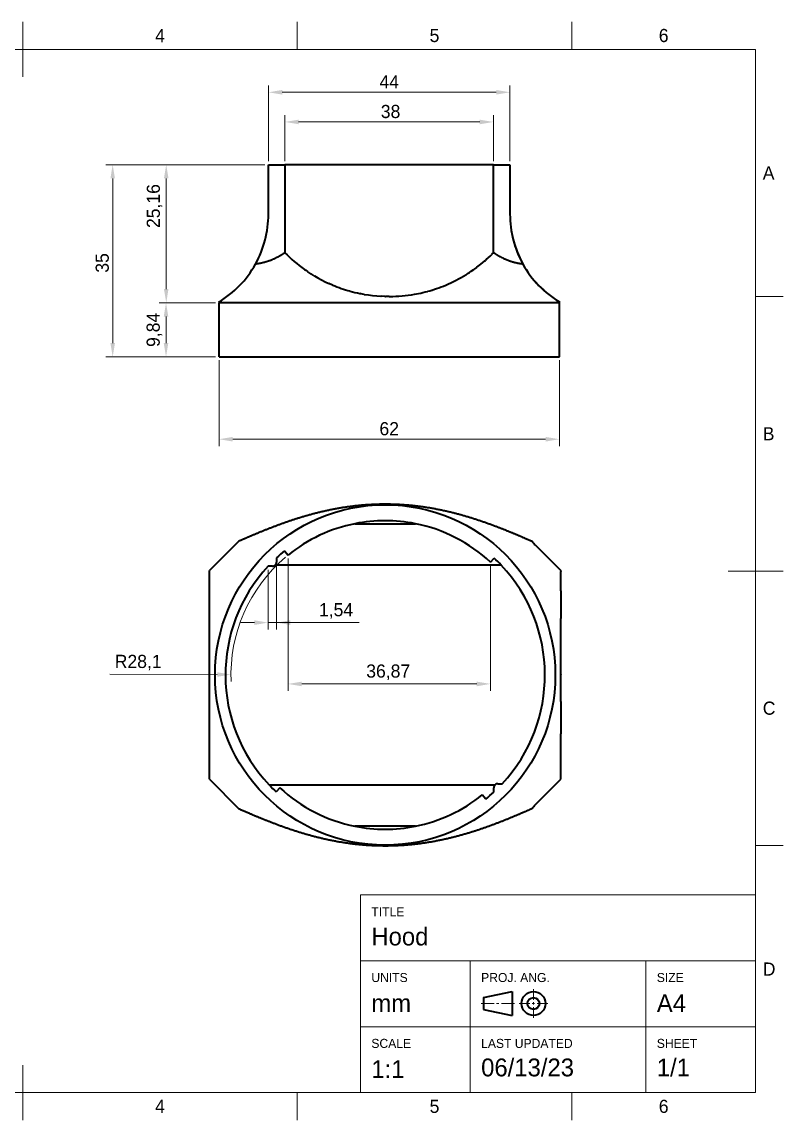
# Model space of a CAD drawing. Header units: millimetres. Extents: x 15 to 292, y 5 to 205.
# Drawn here: x 153.3 to 292, y 5 to 205 of the extents above; entities that cross this region are included whole.
import ezdxf

# ---------------------------------------------------------------- set-up
doc = ezdxf.new("R2010")
doc.units = ezdxf.units.MM
for name, color, linetype in [('Annotations', 7, 'Continuous'), ('Border', 7, 'Continuous'), ('Geometries', 7, 'Continuous')]:
    doc.layers.add(name, color=color, linetype=linetype)
doc.styles.add('Shapr0', font='txt', dxfattribs={"height": 2.3925})
doc.styles.add('Shapr1', font='txt', dxfattribs={"height": 2.3925})
doc.styles.add('Shapr3', font='txt', dxfattribs={"height": 2.3925})
doc.styles.add('Shapr5', font='txt', dxfattribs={"height": 2.3925})
doc.dimstyles.new('ISO-25', dxfattribs={"dimtxt": 2.5, "dimasz": 2.5, "dimexe": 1.25, "dimexo": 0.625, "dimtad": 1, "dimtxsty": 'Standard', "dimcen": 2.5, "dimadec": 0, "dimazin": 0, "dimtfac": 1, "dimtmove": 0, "dimatfit": 3, "dimfxl": 1, "dimarcsym": 0})

# ---------------------------------------------------------------- blocks, each defined once
blk = doc.blocks.new('*D2')
at = {"layer": 'Annotations', "color": 0, "linetype": 'Continuous', "lineweight": 15}
for p, q in [((189.25, 143.38), (189.25, 127.75)), ((251.25, 143.38), (251.25, 127.75)), ((191.75, 129), (248.75, 129))]:
    blk.add_line(p, q, dxfattribs=at)
at = {"layer": 'Annotations', "color": 0}
for points in [[(191.75, 129.42), (191.75, 128.58), (189.25, 129)], [(248.75, 128.58), (248.75, 129.42), (251.25, 129)]]:
    blk.add_solid(points, dxfattribs=at)
at = {"layer": 'Defpoints', "color": 0}
for p in [(189.25, 144), (251.25, 144), (251.25, 129)]:
    blk.add_point(p, dxfattribs=at)
at = {"layer": 'Annotations', "color": 0, "lineweight": 15, "insert": (220.25, 130.9), "char_height": 2.393, "attachment_point": 5, "style": 'Shapr3'}
blk.add_mtext('\\A1;62', dxfattribs=at)
blk = doc.blocks.new('*D3')
at = {"layer": 'Annotations', "color": 0, "linetype": 'Continuous', "lineweight": 15}
for p, q in [((201.25, 179.62), (201.25, 188.04)), ((239.25, 179.62), (239.25, 188.04)), ((236.75, 186.79), (203.75, 186.79))]:
    blk.add_line(p, q, dxfattribs=at)
at = {"layer": 'Annotations', "color": 0}
for points in [[(203.75, 187.2), (203.75, 186.37), (201.25, 186.79)], [(236.75, 186.37), (236.75, 187.2), (239.25, 186.79)]]:
    blk.add_solid(points, dxfattribs=at)
at = {"layer": 'Defpoints', "color": 0}
for p in [(201.25, 186.79), (201.25, 179), (239.25, 179)]:
    blk.add_point(p, dxfattribs=at)
at = {"layer": 'Annotations', "color": 0, "lineweight": 15, "insert": (220.5, 188.68), "char_height": 2.393, "attachment_point": 5, "style": 'Shapr3'}
blk.add_mtext('\\A1;38', dxfattribs=at)
blk = doc.blocks.new('*D4')
at = {"layer": 'Annotations', "color": 0, "linetype": 'Continuous', "lineweight": 15}
for p, q in [((198.25, 179.62), (198.25, 193.44)), ((200.75, 192.19), (239.75, 192.19)), ((242.25, 179.62), (242.25, 193.44))]:
    blk.add_line(p, q, dxfattribs=at)
at = {"layer": 'Annotations', "color": 0}
for points in [[(200.75, 192.61), (200.75, 191.77), (198.25, 192.19)], [(239.75, 191.77), (239.75, 192.61), (242.25, 192.19)]]:
    blk.add_solid(points, dxfattribs=at)
at = {"layer": 'Defpoints', "color": 0}
for p in [(242.25, 192.19), (198.25, 179), (242.25, 179)]:
    blk.add_point(p, dxfattribs=at)
at = {"layer": 'Annotations', "color": 0, "lineweight": 15, "insert": (220.25, 194.09), "char_height": 2.393, "attachment_point": 5, "style": 'Shapr3'}
blk.add_mtext('\\A1;44', dxfattribs=at)
blk = doc.blocks.new('*D5')
at = {"layer": 'Annotations', "color": 0, "linetype": 'Continuous', "lineweight": 15}
for p, q in [((197.62, 179), (178.38, 179)), ((179.63, 176.5), (179.63, 156.34)), ((188.63, 153.84), (178.38, 153.84))]:
    blk.add_line(p, q, dxfattribs=at)
at = {"layer": 'Annotations', "color": 0}
for points in [[(180.04, 176.5), (179.21, 176.5), (179.63, 179)], [(179.21, 156.34), (180.04, 156.34), (179.63, 153.84)]]:
    blk.add_solid(points, dxfattribs=at)
at = {"layer": 'Defpoints', "color": 0}
for p in [(198.25, 179), (179.63, 153.84), (189.25, 153.84)]:
    blk.add_point(p, dxfattribs=at)
at = {"layer": 'Annotations', "color": 0, "lineweight": 15, "insert": (177.5, 171.47), "char_height": 2.393, "attachment_point": 5, "rotation": 90, "style": 'Shapr3'}
blk.add_mtext('\\A1;25,16', dxfattribs=at)
blk = doc.blocks.new('*D6')
at = {"layer": 'Annotations', "color": 0, "linetype": 'Continuous', "lineweight": 15}
for p, q in [((188.62, 153.84), (178.34, 153.84)), ((179.59, 146.5), (179.59, 151.34)), ((188.62, 144), (178.34, 144))]:
    blk.add_line(p, q, dxfattribs=at)
at = {"layer": 'Annotations', "color": 0}
for points in [[(180.01, 151.34), (179.18, 151.34), (179.59, 153.84)], [(179.18, 146.5), (180.01, 146.5), (179.59, 144)]]:
    blk.add_solid(points, dxfattribs=at)
at = {"layer": 'Defpoints', "color": 0}
for p in [(179.59, 153.84), (189.25, 153.84), (189.25, 144)]:
    blk.add_point(p, dxfattribs=at)
at = {"layer": 'Annotations', "color": 0, "lineweight": 15, "insert": (177.47, 148.92), "char_height": 2.393, "attachment_point": 5, "rotation": 90, "style": 'Shapr3'}
blk.add_mtext('\\A1;9,84', dxfattribs=at)
blk = doc.blocks.new('*D7')
at = {"layer": 'Annotations', "color": 0, "linetype": 'Continuous', "lineweight": 15}
for p, q in [((197.62, 179), (168.62, 179)), ((169.87, 146.5), (169.87, 176.5)), ((188.62, 144), (168.62, 144))]:
    blk.add_line(p, q, dxfattribs=at)
at = {"layer": 'Annotations', "color": 0}
for points in [[(170.29, 176.5), (169.46, 176.5), (169.87, 179)], [(169.46, 146.5), (170.29, 146.5), (169.87, 144)]]:
    blk.add_solid(points, dxfattribs=at)
at = {"layer": 'Defpoints', "color": 0}
for p in [(169.87, 179), (198.25, 179), (189.25, 144)]:
    blk.add_point(p, dxfattribs=at)
at = {"layer": 'Annotations', "color": 0, "lineweight": 15, "insert": (167.98, 161.11), "char_height": 2.393, "attachment_point": 5, "rotation": 90, "style": 'Shapr3'}
blk.add_mtext('\\A1;35', dxfattribs=at)
blk = doc.blocks.new('*D15')
at = {"layer": 'Annotations', "color": 0, "linetype": 'Continuous', "lineweight": 15}
blk.add_line((188.92, 86.15), (169.37, 86.2), dxfattribs=at)
at = {"layer": 'Annotations', "color": 0, "lineweight": 15}
blk.add_arc((219.52, 86.06), 28.1, 130.2828, 182.3921, dxfattribs=at)
at = {"layer": 'Annotations', "color": 0}
blk.add_solid([(188.91, 85.73), (188.92, 86.56), (191.42, 86.14)], dxfattribs=at)
at = {"layer": 'Defpoints', "color": 0}
for p in [(191.42, 86.14), (219.52, 86.06)]:
    blk.add_point(p, dxfattribs=at)
at = {"layer": 'Annotations', "color": 0, "lineweight": 15, "insert": (174.52, 88.31), "char_height": 2.393, "attachment_point": 5, "rotation": 359.8431, "style": 'Shapr5'}
blk.add_mtext('\\A1;R28,1', dxfattribs=at)
blk = doc.blocks.new('*D16')
at = {"layer": 'Annotations', "color": 0, "linetype": 'Continuous', "lineweight": 15}
for p, q in [((201.83, 107.27), (201.83, 83.18)), ((238.7, 105.97), (238.7, 83.18)), ((236.2, 84.43), (204.33, 84.43))]:
    blk.add_line(p, q, dxfattribs=at)
at = {"layer": 'Annotations', "color": 0}
for points in [[(204.33, 84.85), (204.33, 84.01), (201.83, 84.43)], [(236.2, 84.01), (236.2, 84.85), (238.7, 84.43)]]:
    blk.add_solid(points, dxfattribs=at)
at = {"layer": 'Defpoints', "color": 0}
for p in [(201.83, 107.9), (238.7, 106.59), (201.83, 84.43)]:
    blk.add_point(p, dxfattribs=at)
at = {"layer": 'Annotations', "color": 0, "lineweight": 15, "insert": (220.07, 86.56), "char_height": 2.393, "attachment_point": 5, "style": 'Shapr5'}
blk.add_mtext('\\A1;36,87', dxfattribs=at)
blk = doc.blocks.new('*D17')
at = {"layer": 'Annotations', "color": 0, "linetype": 'Continuous', "lineweight": 15}
for p, q in [((199.73, 106.78), (199.73, 94.35)), ((198.19, 105.24), (198.19, 94.35)), ((195.69, 95.6), (193.19, 95.6)), ((198.19, 95.6), (199.73, 95.6)), ((199.73, 95.6), (214.79, 95.6)), ((202.23, 95.6), (204.73, 95.6))]:
    blk.add_line(p, q, dxfattribs=at)
at = {"layer": 'Annotations', "color": 0}
for points in [[(195.69, 95.18), (195.69, 96.02), (198.19, 95.6)], [(202.23, 96.02), (202.23, 95.18), (199.73, 95.6)]]:
    blk.add_solid(points, dxfattribs=at)
at = {"layer": 'Defpoints', "color": 0}
for p in [(199.73, 107.4), (198.19, 105.86), (199.73, 95.6)]:
    blk.add_point(p, dxfattribs=at)
at = {"layer": 'Annotations', "color": 0, "lineweight": 15, "insert": (210.56, 97.73), "char_height": 2.393, "attachment_point": 5, "style": 'Shapr5'}
blk.add_mtext('\\A1;1,54', dxfattribs=at)
blk = doc.blocks.new('*U18')
at = {"layer": 'Border', "linetype": 'Continuous', "lineweight": 15}
for p, q in [((287, 46), (215, 46)), ((215, 10), (215, 46)), ((287, 10), (287, 46)), ((287, 34), (215, 34)), ((235, 10), (235, 34)), ((267, 10), (267, 34)), ((246.53, 26.88), (246.53, 28.83)), ((237, 26.23), (239.38, 26.23)), ((239.82, 26.23), (240.25, 26.23)), ((243.07, 26.23), (240.68, 26.23)), ((245.88, 26.23), (243.93, 26.23)), ((246.32, 26.23), (246.75, 26.23)), ((246.53, 26.02), (246.53, 26.45)), ((247.18, 26.23), (249.13, 26.23)), ((246.53, 25.58), (246.53, 23.63)), ((287, 22), (215, 22)), ((287, 10), (215, 10))]:
    blk.add_line(p, q, dxfattribs=at)
at = {"layer": 'Border', "linetype": 'Continuous', "lineweight": 40}
for p, q in [((237.43, 27.32), (242.63, 28.4)), ((242.63, 28.4), (242.63, 24.07)), ((237.43, 27.32), (237.43, 25.15)), ((237.43, 25.15), (242.63, 24.07))]:
    blk.add_line(p, q, dxfattribs=at)
for radius in [2.17, 1.08]:
    blk.add_circle((246.53, 26.23), radius, dxfattribs=at)

msp = doc.modelspace()

# ---------------------------------------------------------------- linework, layer by layer
at = {"layer": 'Border', "linetype": 'Continuous', "lineweight": 15}
for p, q in [((153.5, 195), (153.5, 205)), ((203.5, 200), (203.5, 205)), ((253.5, 200), (253.5, 205)), ((287, 200), (20, 200)), ((287, 10), (287, 200)), ((287, 155), (292, 155)), ((282, 105), (292, 105)), ((287, 55), (292, 55)), ((153.5, 15), (153.5, 5)), ((20, 10), (287, 10)), ((203.5, 10), (203.5, 5)), ((253.5, 10), (253.5, 5))]:
    msp.add_line(p, q, dxfattribs=at)
at = {"layer": 'Geometries', "linetype": 'Continuous', "lineweight": 40}
for p, q in [((198.25, 170), (198.25, 179)), ((198.25, 179), (201.25, 179)), ((201.25, 179), (201.25, 162.97)), ((239.25, 179), (201.25, 179)), ((239.25, 162.97), (239.25, 179)), ((239.25, 179), (242.25, 179)), ((242.25, 179), (242.25, 170)), ((239.087, 162.805), (238.938, 162.658)), ((239.087, 162.805), (239.204, 162.923)), ((239.204, 162.923), (239.25, 162.97)), ((236.175, 160.286), (235.758, 159.981)), ((238.124, 161.889), (237.773, 161.577)), ((204.794, 159.944), (204.812, 159.931)), ((205.356, 159.554), (205.431, 159.504)), ((205.97, 159.153), (205.431, 159.504)), ((206.58, 158.777), (206.006, 159.13)), ((234.238, 158.969), (234.243, 158.972)), ((235.193, 159.587), (235.66, 159.911)), ((235.691, 159.933), (235.66, 159.911)), ((235.704, 159.943), (235.691, 159.933)), ((209.929, 157.081), (209.271, 157.369)), ((209.944, 157.075), (209.929, 157.081)), ((209.944, 157.075), (209.956, 157.07)), ((213.017, 156.001), (213.104, 155.977)), ((228.031, 156.162), (228.025, 156.16)), ((228.031, 156.162), (228.049, 156.167)), ((228.049, 156.167), (228.054, 156.169)), ((214.894, 155.544), (214.979, 155.527)), ((214.979, 155.527), (214.985, 155.526)), ((215.084, 155.506), (214.985, 155.526)), ((215.712, 155.39), (215.084, 155.506)), ((219.449, 155.013), (218.758, 155.043)), ((220.174, 155), (219.568, 155.009)), ((220.249, 155), (220.174, 155)), ((220.249, 155), (220.31, 155)), ((224.861, 155.402), (224.871, 155.404)), ((224.871, 155.404), (224.883, 155.406)), ((225.583, 155.539), (225.572, 155.537)), ((225.583, 155.539), (225.591, 155.541)), ((189.25, 144), (189.25, 153.843)), ((251.25, 153.843), (251.25, 153.843)), ((251.25, 144), (251.25, 153.843)), ((251.342, 153.945), (251.341, 153.945)), ((189.25, 144), (251.25, 144)), ((214.007, 113.617), (225.023, 113.617)), ((192.88, 110.428), (187.515, 105.062)), ((201.171, 108.652), (201.828, 107.898)), ((251.515, 105.062), (246.896, 109.681)), ((240.653, 106.062), (199.478, 106.062)), ((240.63, 106.087), (199.503, 106.087)), ((199.73, 107.402), (199.716, 106.598)), ((238.7, 106.594), (239.382, 107.325)), ((187.515, 105.016), (187.515, 105.062)), ((187.515, 104.899), (187.515, 105.016)), ((187.515, 101.005), (187.515, 104.899)), ((198.967, 105.861), (198.189, 105.861)), ((251.514, 105.062), (251.514, 105.016)), ((251.514, 105.016), (251.515, 104.957)), ((251.515, 104.957), (251.514, 104.899)), ((251.515, 103.952), (251.515, 104.899)), ((251.515, 103.639), (251.515, 103.952)), ((251.515, 101.942), (251.515, 103.639)), ((187.515, 96.358), (187.515, 101.005)), ((251.515, 101.799), (251.515, 101.942)), ((251.515, 101.408), (251.515, 101.799)), ((251.515, 101.408), (251.515, 101.005)), ((251.515, 101.005), (251.515, 96.358)), ((187.515, 93.866), (187.515, 96.358)), ((251.515, 93.866), (251.515, 96.357)), ((187.515, 93.861), (187.515, 93.866)), ((187.515, 93.844), (187.515, 93.861)), ((187.515, 91.396), (187.515, 93.844)), ((251.514, 93.844), (251.514, 93.861)), ((251.514, 91.396), (251.514, 93.11)), ((251.515, 93.11), (251.515, 93.843)), ((187.515, 90.683), (187.515, 91.396)), ((187.515, 86.123), (187.515, 90.683)), ((251.514, 90.683), (251.514, 91.396)), ((251.514, 86.123), (251.514, 90.683)), ((187.515, 86.062), (187.515, 86.123)), ((187.515, 80.792), (187.515, 86.062)), ((251.515, 86.123), (251.515, 86.062)), ((251.515, 85.573), (251.515, 86.062)), ((251.515, 85.221), (251.515, 85.573)), ((251.515, 85.112), (251.515, 85.221)), ((251.515, 81.521), (251.515, 85.112)), ((187.515, 80.706), (187.515, 80.792)), ((187.515, 75.768), (187.515, 80.706)), ((251.515, 81.468), (251.515, 81.521)), ((251.515, 81.242), (251.515, 81.468)), ((251.515, 81.242), (251.515, 80.706)), ((251.515, 80.706), (251.515, 78.904)), ((251.515, 78.904), (251.515, 75.768)), ((187.515, 75.757), (187.515, 75.768)), ((187.515, 71.168), (187.515, 75.757)), ((251.515, 75.768), (251.515, 75.355)), ((251.515, 75.148), (251.515, 75.355)), ((251.515, 75.126), (251.515, 75.148)), ((251.515, 75.087), (251.515, 75.126)), ((251.515, 71.799), (251.515, 75.087)), ((187.515, 67.062), (187.515, 71.168)), ((251.514, 67.062), (251.514, 71.168)), ((251.515, 71.759), (251.515, 71.799)), ((251.515, 71.743), (251.515, 71.759)), ((251.515, 71.169), (251.515, 71.743)), ((187.515, 67.062), (192.881, 61.697)), ((198.377, 66.062), (239.553, 66.062)), ((198.401, 66.038), (239.527, 66.038)), ((240.064, 66.263), (240.841, 66.263)), ((246.896, 62.443), (251.515, 67.062)), ((200.331, 65.53), (199.648, 64.8)), ((237.859, 63.472), (237.202, 64.227)), ((239.3, 64.723), (239.314, 65.526)), ((225.023, 58.507), (214.007, 58.507))]:
    msp.add_line(p, q, dxfattribs=at)
at = {"layer": 'Geometries', "linetype": 'Continuous', "lineweight": 40, "flags": 128}
for points in [[(201.25, 162.97), (201.177, 162.919), (201.104, 162.869), (201.031, 162.82), (200.957, 162.771), (200.884, 162.723), (200.81, 162.676), (200.736, 162.629), (200.661, 162.582), (200.587, 162.537), (200.512, 162.491), (200.437, 162.446), (200.362, 162.402), (200.287, 162.359), (200.211, 162.316), (200.136, 162.273), (200.06, 162.231), (199.984, 162.19), (199.908, 162.15), (199.832, 162.11), (199.756, 162.07), (199.68, 162.032), (199.603, 161.994), (199.526, 161.956), (199.45, 161.919), (199.373, 161.883), (199.295, 161.847), (199.218, 161.811), (199.14, 161.777), (199.062, 161.743), (198.984, 161.709), (198.907, 161.677), (198.829, 161.644), (198.751, 161.613), (198.673, 161.582), (198.594, 161.552), (198.516, 161.522), (198.437, 161.493), (198.359, 161.465), (198.28, 161.437), (198.201, 161.409), (198.122, 161.383), (198.043, 161.357), (197.963, 161.331), (197.884, 161.306), (197.804, 161.282), (197.719, 161.257), (197.634, 161.232), (197.548, 161.209), (197.463, 161.186), (197.377, 161.163), (197.292, 161.142), (197.206, 161.121), (197.12, 161.101), (197.034, 161.081), (196.948, 161.062), (196.862, 161.044), (196.775, 161.027), (196.689, 161.01), (196.602, 160.994), (196.516, 160.979), (196.437, 160.966), (196.358, 160.954), (196.279, 160.942), (196.2, 160.93), (196.121, 160.919), (196.042, 160.909), (195.963, 160.9), (195.884, 160.891)], [(238.124, 161.889), (238.173, 161.934), (238.299, 162.048)], [(238.299, 162.048), (238.635, 162.364), (238.938, 162.658)], [(244.615, 160.891), (244.538, 160.9), (244.461, 160.909), (244.384, 160.919), (244.307, 160.929), (244.23, 160.94), (244.153, 160.952), (244.077, 160.964), (244, 160.977), (243.923, 160.99), (243.846, 161.004), (243.769, 161.018), (243.693, 161.033), (243.616, 161.049), (243.539, 161.065), (243.463, 161.082), (243.386, 161.099), (243.31, 161.117), (243.234, 161.135), (243.158, 161.154), (243.081, 161.174), (243.005, 161.194), (242.93, 161.215), (242.854, 161.236), (242.778, 161.258), (242.702, 161.28), (242.626, 161.303), (242.551, 161.327), (242.475, 161.351), (242.399, 161.376), (242.324, 161.401), (242.249, 161.427), (242.174, 161.453), (242.099, 161.48), (242.024, 161.507), (241.949, 161.535), (241.875, 161.564), (241.8, 161.593), (241.726, 161.622), (241.651, 161.653), (241.577, 161.683), (241.503, 161.715), (241.429, 161.747), (241.355, 161.779), (241.281, 161.812), (241.207, 161.846), (241.129, 161.882), (241.05, 161.919), (240.972, 161.956), (240.895, 161.995), (240.817, 162.033), (240.739, 162.073), (240.662, 162.113), (240.585, 162.153), (240.508, 162.195), (240.431, 162.236), (240.354, 162.279), (240.277, 162.322), (240.201, 162.366), (240.124, 162.41), (240.048, 162.455), (239.967, 162.504), (239.887, 162.553), (239.806, 162.602), (239.726, 162.653), (239.646, 162.704), (239.567, 162.756), (239.487, 162.808), (239.408, 162.861), (239.329, 162.915), (239.25, 162.97)], [(236.175, 160.286), (236.226, 160.324), (236.728, 160.71), (237.219, 161.107), (237.701, 161.514), (237.773, 161.577)], [(204.812, 159.931), (205.031, 159.776), (205.356, 159.554)], [(205.97, 159.153), (205.981, 159.145), (206.006, 159.13)], [(206.58, 158.777), (206.617, 158.755), (207.262, 158.383), (207.918, 158.028), (208.583, 157.692), (209.259, 157.374), (209.271, 157.369)], [(234.243, 158.972), (234.542, 159.16), (234.869, 159.371), (235.193, 159.587)], [(235.704, 159.943), (235.714, 159.95), (235.758, 159.981)], [(209.956, 157.07), (210.339, 156.913), (210.724, 156.762), (211.112, 156.617), (211.502, 156.478), (211.894, 156.345), (212.289, 156.218), (212.685, 156.097), (213.017, 156.001)], [(227.261, 155.939), (227.627, 156.042), (228.025, 156.16)], [(228.054, 156.169), (228.474, 156.302), (228.893, 156.442), (229.309, 156.588), (229.723, 156.742), (230.135, 156.903), (230.545, 157.07)], [(213.104, 155.977), (213.123, 155.971), (213.563, 155.853), (214.005, 155.742), (214.449, 155.639), (214.894, 155.544)], [(215.712, 155.39), (215.727, 155.387), (216.477, 155.27), (217.228, 155.173), (217.981, 155.098), (218.735, 155.044), (218.758, 155.043)], [(219.449, 155.013), (219.491, 155.011), (219.568, 155.009)], [(224.883, 155.406), (225.228, 155.469), (225.572, 155.537)], [(225.591, 155.541), (225.996, 155.627), (226.406, 155.721), (226.815, 155.822), (227.222, 155.929), (227.261, 155.939)], [(189.158, 153.945), (189.206, 153.893), (189.25, 153.843)], [(242.21, 153.843), (242.101, 153.843), (241.99, 153.843), (241.88, 153.843), (241.768, 153.843), (241.657, 153.843), (241.544, 153.843), (241.431, 153.843), (241.318, 153.843), (241.204, 153.843), (241.09, 153.842), (240.974, 153.842), (240.859, 153.842), (240.742, 153.842), (240.625, 153.842), (240.508, 153.842), (240.391, 153.842), (240.273, 153.842), (240.154, 153.842), (240.035, 153.842), (239.916, 153.842), (239.796, 153.842), (239.675, 153.842), (239.554, 153.842), (239.433, 153.842), (239.311, 153.842), (239.188, 153.842), (239.065, 153.842), (238.941, 153.842), (238.817, 153.842), (238.692, 153.842), (238.567, 153.842), (238.442, 153.842), (238.317, 153.842), (238.19, 153.842), (238.064, 153.842), (237.937, 153.842), (237.809, 153.842), (237.681, 153.842), (237.553, 153.842), (237.424, 153.842), (237.295, 153.842), (237.165, 153.842), (237.034, 153.842), (236.904, 153.842), (236.772, 153.842), (236.642, 153.842), (236.511, 153.842), (236.38, 153.842), (236.249, 153.842), (236.117, 153.842), (235.985, 153.842), (235.852, 153.842), (235.719, 153.842), (235.585, 153.842), (235.452, 153.842), (235.317, 153.842), (235.183, 153.842), (235.047, 153.842), (234.912, 153.842), (234.775, 153.842), (234.639, 153.842), (234.525, 153.842), (234.411, 153.842), (234.297, 153.842), (234.182, 153.842), (234.068, 153.842), (233.953, 153.842), (233.838, 153.842), (233.722, 153.842), (233.607, 153.842), (233.491, 153.842), (233.375, 153.842), (233.258, 153.842), (233.142, 153.842), (233.025, 153.842), (232.908, 153.842), (232.79, 153.842), (232.672, 153.842), (232.554, 153.842), (232.436, 153.842), (232.317, 153.842), (232.199, 153.842), (232.081, 153.842), (231.962, 153.842), (231.843, 153.842), (231.724, 153.842), (231.605, 153.842), (231.485, 153.842), (231.366, 153.842), (231.246, 153.842), (231.126, 153.842), (231.006, 153.842), (230.885, 153.842), (230.765, 153.842), (230.644, 153.842), (230.523, 153.842), (230.401, 153.842), (230.279, 153.842), (230.157, 153.842), (230.035, 153.842), (229.913, 153.842), (229.791, 153.842), (229.669, 153.842), (229.547, 153.842), (229.424, 153.842), (229.302, 153.842), (229.179, 153.842), (229.056, 153.842), (228.933, 153.842), (228.81, 153.842), (228.686, 153.842), (228.563, 153.842), (228.439, 153.842), (228.315, 153.842), (228.191, 153.842), (228.067, 153.842), (227.943, 153.842), (227.818, 153.842), (227.693, 153.842), (227.568, 153.842), (227.442, 153.842), (227.309, 153.842), (227.175, 153.842), (227.04, 153.842), (226.906, 153.842), (226.772, 153.842), (226.637, 153.842), (226.503, 153.842), (226.368, 153.842), (226.233, 153.842), (226.098, 153.842), (225.963, 153.842), (225.828, 153.842), (225.692, 153.842), (225.557, 153.842), (225.421, 153.842), (225.285, 153.842), (225.149, 153.842), (225.012, 153.842), (224.876, 153.842), (224.739, 153.842), (224.612, 153.842), (224.485, 153.842), (224.358, 153.842), (224.231, 153.842), (224.103, 153.842), (223.976, 153.842), (223.849, 153.842), (223.721, 153.842), (223.594, 153.842), (223.466, 153.842), (223.339, 153.842), (223.211, 153.842), (223.083, 153.842), (222.955, 153.842), (222.828, 153.842), (222.699, 153.842), (222.571, 153.842), (222.442, 153.842), (222.314, 153.842), (222.185, 153.842), (222.057, 153.842), (221.929, 153.842), (221.801, 153.842), (221.673, 153.842), (221.545, 153.842), (221.417, 153.842), (221.288, 153.842), (221.16, 153.842), (221.032, 153.842), (220.904, 153.842), (220.776, 153.842), (220.647, 153.842), (220.519, 153.842), (220.391, 153.842), (220.262, 153.842), (220.134, 153.842), (220.005, 153.842), (219.876, 153.842), (219.747, 153.842), (219.618, 153.842), (219.49, 153.842), (219.362, 153.842), (219.234, 153.842), (219.105, 153.842), (218.977, 153.842), (218.849, 153.842), (218.721, 153.842), (218.593, 153.842), (218.465, 153.842), (218.337, 153.842), (218.209, 153.842), (218.081, 153.842), (217.953, 153.842), (217.825, 153.842), (217.697, 153.842), (217.569, 153.842), (217.44, 153.842), (217.312, 153.842), (217.184, 153.842), (217.056, 153.842), (216.919, 153.842), (216.782, 153.842), (216.646, 153.842), (216.509, 153.842), (216.373, 153.842), (216.236, 153.842), (216.1, 153.842), (215.964, 153.842), (215.828, 153.842), (215.691, 153.842), (215.556, 153.842), (215.42, 153.842), (215.284, 153.842), (215.148, 153.842), (215.013, 153.842), (214.876, 153.842), (214.74, 153.842), (214.604, 153.842), (214.469, 153.842), (214.333, 153.842), (214.207, 153.842), (214.081, 153.842), (213.956, 153.842), (213.83, 153.842), (213.705, 153.842), (213.579, 153.842), (213.454, 153.842), (213.329, 153.842), (213.204, 153.842), (213.079, 153.842), (212.954, 153.842), (212.83, 153.842), (212.705, 153.842), (212.581, 153.842), (212.457, 153.842), (212.332, 153.842), (212.208, 153.842), (212.083, 153.842), (211.959, 153.842), (211.835, 153.842), (211.712, 153.842), (211.588, 153.842), (211.465, 153.842), (211.342, 153.842), (211.22, 153.842), (211.097, 153.842), (210.974, 153.842), (210.852, 153.842), (210.73, 153.842), (210.608, 153.842), (210.486, 153.842), (210.365, 153.842), (210.243, 153.842), (210.122, 153.842), (210.001, 153.842), (209.879, 153.842), (209.758, 153.842), (209.637, 153.842), (209.516, 153.842), (209.395, 153.842), (209.275, 153.842), (209.155, 153.842), (209.035, 153.842), (208.916, 153.842), (208.797, 153.842), (208.677, 153.842), (208.559, 153.842), (208.44, 153.842), (208.321, 153.842), (208.203, 153.842), (208.085, 153.842), (207.967, 153.842), (207.849, 153.842), (207.732, 153.842), (207.615, 153.842), (207.497, 153.842), (207.38, 153.842), (207.263, 153.842), (207.146, 153.842), (207.029, 153.842), (206.905, 153.842), (206.781, 153.842), (206.657, 153.842), (206.534, 153.842), (206.411, 153.842), (206.288, 153.842), (206.165, 153.842), (206.043, 153.842), (205.921, 153.842), (205.799, 153.842), (205.677, 153.842), (205.556, 153.842), (205.435, 153.842), (205.314, 153.842), (205.194, 153.842), (205.073, 153.842), (204.953, 153.842), (204.833, 153.842), (204.713, 153.842), (204.594, 153.842), (204.483, 153.842), (204.373, 153.842), (204.263, 153.842), (204.153, 153.842), (204.044, 153.842), (203.935, 153.842), (203.826, 153.842), (203.717, 153.842), (203.609, 153.842), (203.5, 153.842), (203.393, 153.842), (203.285, 153.842), (203.178, 153.842), (203.071, 153.842), (202.964, 153.842), (202.858, 153.842), (202.751, 153.842), (202.645, 153.842), (202.539, 153.842), (202.433, 153.842), (202.329, 153.842), (202.224, 153.842), (202.12, 153.842), (202.016, 153.842), (201.912, 153.842), (201.809, 153.842), (201.706, 153.842), (201.604, 153.842), (201.501, 153.842), (201.399, 153.842), (201.298, 153.842), (201.196, 153.842), (201.095, 153.842), (200.995, 153.842), (200.894, 153.842), (200.794, 153.842), (200.694, 153.842), (200.594, 153.842), (200.494, 153.842), (200.395, 153.842), (200.297, 153.842), (200.199, 153.842), (200.101, 153.842), (200.004, 153.842), (199.907, 153.842), (199.81, 153.842), (199.714, 153.842), (199.618, 153.842), (199.523, 153.842), (199.427, 153.842), (199.333, 153.843), (199.238, 153.843), (199.144, 153.843), (199.05, 153.843), (198.957, 153.843), (198.863, 153.843), (198.77, 153.843), (198.678, 153.843), (198.585, 153.843), (198.493, 153.843), (198.396, 153.843), (198.298, 153.843), (198.201, 153.843), (198.105, 153.843), (198.009, 153.843), (197.913, 153.843), (197.818, 153.843), (197.723, 153.843), (197.629, 153.843), (197.535, 153.843), (197.442, 153.843), (197.349, 153.843), (197.257, 153.843), (197.165, 153.843), (197.073, 153.843), (196.982, 153.843), (196.891, 153.843), (196.8, 153.843), (196.71, 153.843), (196.62, 153.843), (196.537, 153.843), (196.455, 153.843), (196.373, 153.843), (196.291, 153.843), (196.21, 153.843), (196.129, 153.843), (196.049, 153.843), (195.969, 153.843), (195.889, 153.843), (195.81, 153.843), (195.732, 153.843), (195.653, 153.843), (195.575, 153.843), (195.498, 153.843), (195.421, 153.843), (195.344, 153.843), (195.268, 153.843), (195.191, 153.843), (195.116, 153.843), (195.041, 153.843), (194.966, 153.843), (194.892, 153.843), (194.819, 153.843), (194.746, 153.843), (194.673, 153.843), (194.601, 153.843), (194.529, 153.843), (194.457, 153.843), (194.386, 153.843), (194.316, 153.843), (194.246, 153.843), (194.176, 153.843), (194.107, 153.843), (194.038, 153.843), (193.97, 153.843), (193.902, 153.843), (193.834, 153.843), (193.767, 153.843), (193.7, 153.843), (193.634, 153.843), (193.569, 153.843), (193.504, 153.843), (193.439, 153.843), (193.375, 153.843), (193.311, 153.843), (193.248, 153.843), (193.185, 153.843), (193.123, 153.843), (193.061, 153.843), (192.999, 153.843), (192.939, 153.843), (192.878, 153.843), (192.818, 153.843), (192.759, 153.843), (192.7, 153.843), (192.641, 153.843), (192.582, 153.843), (192.525, 153.843), (192.467, 153.843), (192.41, 153.843), (192.35, 153.843), (192.29, 153.843), (192.231, 153.843), (192.173, 153.843), (192.115, 153.843), (192.057, 153.843), (192, 153.843), (191.944, 153.843), (191.888, 153.843), (191.833, 153.843), (191.778, 153.843), (191.724, 153.843), (191.671, 153.843), (191.618, 153.843), (191.565, 153.843), (191.513, 153.843), (191.462, 153.843), (191.411, 153.843), (191.36, 153.843), (191.31, 153.843), (191.265, 153.843), (191.219, 153.843), (191.175, 153.843), (191.13, 153.843), (191.087, 153.843), (191.043, 153.843), (191.001, 153.843), (190.958, 153.843), (190.917, 153.843), (190.875, 153.843), (190.835, 153.843), (190.794, 153.843), (190.755, 153.843), (190.715, 153.843), (190.677, 153.843), (190.638, 153.843), (190.6, 153.843), (190.563, 153.843), (190.526, 153.843), (190.49, 153.843), (190.454, 153.843), (190.419, 153.843), (190.385, 153.843), (190.35, 153.843), (190.317, 153.843), (190.284, 153.843), (190.251, 153.843), (190.219, 153.843), (190.187, 153.843), (190.156, 153.843), (190.126, 153.843), (190.096, 153.843), (190.066, 153.843), (190.037, 153.843), (190.009, 153.843), (189.981, 153.843), (189.953, 153.843), (189.926, 153.843), (189.9, 153.843), (189.874, 153.843), (189.848, 153.843), (189.824, 153.843), (189.799, 153.843), (189.776, 153.843), (189.752, 153.843), (189.73, 153.843), (189.707, 153.843), (189.686, 153.843), (189.664, 153.843), (189.644, 153.843), (189.624, 153.843), (189.604, 153.843), (189.585, 153.843), (189.566, 153.843), (189.548, 153.843), (189.531, 153.843), (189.514, 153.843), (189.497, 153.843), (189.481, 153.843), (189.466, 153.843), (189.45, 153.843), (189.435, 153.843), (189.42, 153.843), (189.406, 153.843), (189.392, 153.843), (189.38, 153.843), (189.367, 153.843), (189.356, 153.843), (189.345, 153.843), (189.334, 153.843), (189.324, 153.843), (189.315, 153.843), (189.307, 153.843), (189.299, 153.843), (189.291, 153.843), (189.284, 153.843), (189.278, 153.843), (189.273, 153.843), (189.268, 153.843), (189.263, 153.843), (189.26, 153.843), (189.257, 153.843), (189.254, 153.843), (189.253, 153.843), (189.251, 153.843), (189.25, 153.843), (189.25, 153.843)], [(251.25, 153.843), (251.249, 153.843), (251.248, 153.843), (251.247, 153.843), (251.245, 153.843), (251.242, 153.843), (251.239, 153.843), (251.235, 153.843), (251.231, 153.843), (251.226, 153.843), (251.221, 153.843), (251.215, 153.843), (251.208, 153.843), (251.201, 153.843), (251.194, 153.843), (251.186, 153.843), (251.178, 153.843), (251.168, 153.843), (251.159, 153.843), (251.149, 153.843), (251.138, 153.843), (251.127, 153.843), (251.115, 153.843), (251.103, 153.843), (251.09, 153.843), (251.077, 153.843), (251.063, 153.843), (251.049, 153.843), (251.033, 153.843), (251.016, 153.843), (250.999, 153.843), (250.981, 153.843), (250.963, 153.843), (250.944, 153.843), (250.924, 153.843), (250.904, 153.843), (250.883, 153.843), (250.862, 153.843), (250.84, 153.843), (250.818, 153.843), (250.794, 153.843), (250.771, 153.843), (250.746, 153.843), (250.721, 153.843), (250.695, 153.843), (250.669, 153.843), (250.642, 153.843), (250.615, 153.843), (250.588, 153.843), (250.562, 153.843), (250.535, 153.843), (250.507, 153.843), (250.479, 153.843), (250.45, 153.843), (250.421, 153.843), (250.391, 153.843), (250.361, 153.843), (250.33, 153.843), (250.299, 153.843), (250.267, 153.843), (250.235, 153.843), (250.202, 153.843), (250.169, 153.843), (250.135, 153.843), (250.1, 153.843), (250.065, 153.843), (250.03, 153.843), (249.994, 153.843), (249.957, 153.843), (249.92, 153.843), (249.883, 153.843), (249.845, 153.843), (249.807, 153.843), (249.768, 153.843), (249.728, 153.843), (249.688, 153.843), (249.648, 153.843), (249.607, 153.843), (249.565, 153.843), (249.523, 153.843), (249.481, 153.843), (249.438, 153.843), (249.394, 153.843), (249.35, 153.843), (249.306, 153.843), (249.26, 153.843), (249.215, 153.843), (249.169, 153.843), (249.122, 153.843), (249.075, 153.843), (249.028, 153.843), (248.98, 153.843), (248.931, 153.843), (248.883, 153.843), (248.833, 153.843), (248.783, 153.843), (248.733, 153.843), (248.682, 153.843), (248.631, 153.843), (248.579, 153.843), (248.526, 153.843), (248.474, 153.843), (248.42, 153.843), (248.366, 153.843), (248.312, 153.843), (248.257, 153.843), (248.201, 153.843), (248.145, 153.843), (248.085, 153.843), (248.024, 153.843), (247.963, 153.843), (247.901, 153.843), (247.839, 153.843), (247.776, 153.843), (247.712, 153.843), (247.648, 153.843), (247.583, 153.843), (247.518, 153.843), (247.453, 153.843), (247.386, 153.843), (247.32, 153.843), (247.252, 153.843), (247.185, 153.843), (247.116, 153.843), (247.047, 153.843), (246.977, 153.843), (246.907, 153.843), (246.836, 153.843), (246.755, 153.843), (246.674, 153.843), (246.593, 153.843), (246.51, 153.843), (246.427, 153.843), (246.343, 153.843), (246.259, 153.843), (246.174, 153.843), (246.088, 153.843), (246.002, 153.843), (245.915, 153.843), (245.827, 153.843), (245.739, 153.843), (245.65, 153.843), (245.56, 153.843), (245.47, 153.843), (245.379, 153.843), (245.288, 153.843), (245.196, 153.843), (245.103, 153.843), (245.009, 153.843), (244.915, 153.843), (244.821, 153.843), (244.725, 153.843), (244.629, 153.843), (244.533, 153.843), (244.436, 153.843), (244.338, 153.843), (244.24, 153.843), (244.141, 153.843), (244.042, 153.843), (243.941, 153.843), (243.841, 153.843), (243.739, 153.843), (243.637, 153.843), (243.535, 153.843), (243.449, 153.843), (243.363, 153.843), (243.277, 153.843), (243.19, 153.843), (243.103, 153.843), (243.016, 153.843), (242.928, 153.843), (242.84, 153.843), (242.751, 153.843), (242.662, 153.843), (242.572, 153.843), (242.482, 153.843), (242.392, 153.843), (242.301, 153.843), (242.21, 153.843)], [(251.25, 153.843), (251.293, 153.891), (251.342, 153.945)], [(246.289, 110.368), (246.19, 110.41), (246.091, 110.453), (245.992, 110.496), (245.892, 110.539), (245.792, 110.582), (245.692, 110.625), (245.591, 110.669), (245.49, 110.713), (245.389, 110.756), (245.287, 110.8), (245.185, 110.844), (245.082, 110.888), (244.979, 110.933), (244.876, 110.977), (244.772, 111.022), (244.668, 111.066), (244.564, 111.111), (244.46, 111.155), (244.355, 111.2), (244.251, 111.245), (244.145, 111.29), (244.04, 111.335), (243.934, 111.379), (243.828, 111.424), (243.721, 111.47), (243.614, 111.515), (243.507, 111.56), (243.399, 111.605), (243.292, 111.65), (243.184, 111.696), (243.075, 111.741), (242.967, 111.786), (242.858, 111.831), (242.749, 111.877), (242.64, 111.922), (242.53, 111.967), (242.421, 112.012), (242.311, 112.058), (242.2, 112.103), (242.09, 112.148), (241.979, 112.193), (241.868, 112.238), (241.756, 112.284), (241.644, 112.329), (241.532, 112.374), (241.415, 112.421), (241.297, 112.468), (241.179, 112.515), (241.061, 112.562), (240.942, 112.609), (240.823, 112.656), (240.704, 112.703), (240.585, 112.75), (240.466, 112.796), (240.346, 112.843), (240.226, 112.889), (240.105, 112.936), (239.984, 112.982), (239.863, 113.028), (239.742, 113.075), (239.599, 113.129), (239.455, 113.183), (239.311, 113.237), (239.167, 113.291), (239.022, 113.345), (238.877, 113.398), (238.732, 113.451), (238.586, 113.505), (238.44, 113.558), (238.294, 113.61), (238.147, 113.663), (238.001, 113.715), (237.853, 113.767), (237.706, 113.819), (237.558, 113.871), (237.41, 113.922), (237.261, 113.974), (237.111, 114.025), (236.962, 114.076), (236.812, 114.126), (236.663, 114.176), (236.513, 114.226), (236.363, 114.276), (236.213, 114.325), (236.063, 114.374), (235.912, 114.422), (235.761, 114.471), (235.61, 114.519), (235.459, 114.567), (235.307, 114.614), (235.155, 114.661), (235.003, 114.708), (234.851, 114.755), (234.698, 114.801), (234.545, 114.847), (234.391, 114.892), (234.238, 114.938), (234.083, 114.983), (233.929, 115.027), (233.774, 115.071), (233.62, 115.115), (233.466, 115.159), (233.311, 115.201), (233.156, 115.244), (233.001, 115.286), (232.846, 115.328), (232.691, 115.37), (232.535, 115.411), (232.379, 115.451), (232.223, 115.492), (232.067, 115.532), (231.91, 115.571), (231.754, 115.61), (231.597, 115.649), (231.44, 115.687), (231.282, 115.725), (231.124, 115.762), (230.966, 115.799), (230.807, 115.836), (230.649, 115.872), (230.48, 115.91), (230.31, 115.948), (230.14, 115.985), (229.97, 116.022), (229.8, 116.058), (229.63, 116.094), (229.459, 116.129), (229.288, 116.163), (229.117, 116.197), (228.946, 116.231), (228.775, 116.264), (228.604, 116.296), (228.432, 116.328), (228.26, 116.359), (228.089, 116.39), (227.916, 116.42), (227.743, 116.45), (227.57, 116.479), (227.396, 116.507), (227.223, 116.535), (227.059, 116.561), (226.895, 116.586), (226.73, 116.611), (226.566, 116.636), (226.401, 116.659), (226.236, 116.683), (226.071, 116.705), (225.906, 116.728), (225.741, 116.749), (225.576, 116.77), (225.41, 116.791), (225.245, 116.811), (225.079, 116.83), (224.914, 116.849), (224.748, 116.868), (224.582, 116.886), (224.415, 116.903), (224.249, 116.92), (224.082, 116.936), (223.915, 116.951), (223.749, 116.966), (223.583, 116.981), (223.416, 116.995), (223.25, 117.008), (223.084, 117.021), (222.917, 117.033), (222.751, 117.044), (222.584, 117.055), (222.417, 117.066), (222.251, 117.075), (222.084, 117.085), (221.917, 117.093), (221.75, 117.102), (221.583, 117.109), (221.416, 117.116), (221.249, 117.122), (221.081, 117.128), (220.913, 117.133), (220.746, 117.138), (220.578, 117.142), (220.411, 117.145), (220.244, 117.148), (220.077, 117.151), (219.91, 117.152), (219.743, 117.153), (219.575, 117.154), (219.408, 117.154), (219.241, 117.153), (219.074, 117.152), (218.907, 117.15), (218.74, 117.148), (218.573, 117.145), (218.406, 117.141), (218.239, 117.137), (218.072, 117.132), (217.904, 117.127), (217.736, 117.121), (217.569, 117.114), (217.401, 117.107), (217.234, 117.099), (217.055, 117.09), (216.877, 117.081), (216.699, 117.071), (216.52, 117.06), (216.342, 117.048), (216.164, 117.036), (215.986, 117.023), (215.808, 117.01), (215.63, 116.996), (215.452, 116.981), (215.275, 116.966), (215.097, 116.95), (214.919, 116.933), (214.742, 116.916), (214.564, 116.898), (214.386, 116.879), (214.208, 116.86), (214.03, 116.84), (213.852, 116.819), (213.675, 116.798), (213.506, 116.777), (213.338, 116.756), (213.17, 116.734), (213.002, 116.711), (212.834, 116.688), (212.666, 116.665), (212.498, 116.64), (212.33, 116.616), (212.163, 116.591), (211.996, 116.565), (211.828, 116.538), (211.661, 116.512), (211.494, 116.484), (211.327, 116.456), (211.161, 116.428), (210.993, 116.399), (210.826, 116.369), (210.659, 116.339), (210.492, 116.308), (210.326, 116.277), (210.16, 116.245), (209.994, 116.213), (209.829, 116.18), (209.663, 116.147), (209.498, 116.114), (209.333, 116.08), (209.168, 116.045), (209.003, 116.01), (208.839, 115.974), (208.675, 115.938), (208.51, 115.901), (208.346, 115.864), (208.183, 115.827), (208.019, 115.789), (207.856, 115.75), (207.692, 115.711), (207.528, 115.672), (207.365, 115.632), (207.201, 115.591), (207.038, 115.55), (206.876, 115.509), (206.714, 115.468), (206.552, 115.426), (206.391, 115.383), (206.229, 115.34), (206.068, 115.297), (205.907, 115.253), (205.747, 115.209), (205.586, 115.164), (205.426, 115.12), (205.266, 115.074), (205.106, 115.029), (204.947, 114.982), (204.787, 114.936), (204.628, 114.889), (204.469, 114.842), (204.31, 114.794), (204.151, 114.746), (203.992, 114.697), (203.833, 114.648), (203.693, 114.605), (203.553, 114.561), (203.412, 114.516), (203.273, 114.472), (203.133, 114.427), (202.993, 114.382), (202.854, 114.337), (202.715, 114.291), (202.576, 114.246), (202.438, 114.2), (202.299, 114.153), (202.161, 114.107), (202.023, 114.06), (201.886, 114.013), (201.748, 113.966), (201.611, 113.919), (201.474, 113.871), (201.337, 113.824), (201.2, 113.775), (201.063, 113.727), (200.926, 113.678), (200.79, 113.629), (200.654, 113.581), (200.518, 113.531), (200.383, 113.482), (200.248, 113.433), (200.113, 113.383), (199.979, 113.334), (199.845, 113.284), (199.711, 113.234), (199.577, 113.184), (199.444, 113.134), (199.311, 113.083), (199.178, 113.033), (199.045, 112.982), (198.913, 112.931), (198.781, 112.88), (198.649, 112.829), (198.518, 112.778), (198.387, 112.727), (198.256, 112.675), (198.126, 112.624), (197.995, 112.573), (197.866, 112.521), (197.736, 112.469), (197.607, 112.418), (197.478, 112.366), (197.35, 112.314), (197.222, 112.262), (197.094, 112.21), (196.966, 112.158), (196.838, 112.106), (196.711, 112.054), (196.584, 112.002), (196.466, 111.953), (196.348, 111.904), (196.231, 111.856), (196.113, 111.807), (195.996, 111.758), (195.88, 111.709), (195.763, 111.661), (195.647, 111.612), (195.531, 111.563), (195.416, 111.515), (195.301, 111.466), (195.186, 111.418), (195.071, 111.369), (194.957, 111.32), (194.843, 111.272), (194.729, 111.223), (194.634, 111.183), (194.54, 111.142), (194.445, 111.102), (194.351, 111.062), (194.257, 111.021), (194.164, 110.981), (194.071, 110.941), (193.978, 110.901), (193.885, 110.861), (193.792, 110.821), (193.7, 110.782), (193.608, 110.742), (193.516, 110.702), (193.425, 110.663), (193.334, 110.624), (193.243, 110.584), (193.152, 110.545), (193.061, 110.506), (192.971, 110.467), (192.88, 110.428)], [(192.881, 61.697), (192.978, 61.655), (193.075, 61.613), (193.173, 61.57), (193.271, 61.528), (193.369, 61.486), (193.468, 61.443), (193.567, 61.4), (193.667, 61.357), (193.766, 61.314), (193.866, 61.271), (193.967, 61.228), (194.068, 61.185), (194.169, 61.141), (194.271, 61.097), (194.372, 61.054), (194.474, 61.01), (194.577, 60.966), (194.679, 60.923), (194.782, 60.879), (194.885, 60.835), (194.988, 60.791), (195.092, 60.747), (195.196, 60.703), (195.3, 60.659), (195.405, 60.615), (195.51, 60.57), (195.615, 60.526), (195.721, 60.482), (195.826, 60.437), (195.933, 60.393), (196.039, 60.349), (196.145, 60.304), (196.252, 60.26), (196.359, 60.216), (196.466, 60.171), (196.573, 60.127), (196.681, 60.083), (196.789, 60.039), (196.897, 59.994), (197.006, 59.95), (197.114, 59.906), (197.223, 59.861), (197.333, 59.817), (197.442, 59.773), (197.552, 59.729), (197.667, 59.683), (197.782, 59.637), (197.898, 59.591), (198.013, 59.545), (198.129, 59.499), (198.245, 59.453), (198.362, 59.408), (198.478, 59.362), (198.595, 59.316), (198.712, 59.271), (198.83, 59.226), (198.947, 59.18), (199.065, 59.135), (199.184, 59.09), (199.302, 59.045), (199.446, 58.99), (199.589, 58.936), (199.734, 58.882), (199.878, 58.828), (200.023, 58.775), (200.168, 58.721), (200.313, 58.668), (200.459, 58.615), (200.605, 58.562), (200.751, 58.509), (200.898, 58.456), (201.045, 58.404), (201.192, 58.352), (201.339, 58.3), (201.487, 58.249), (201.636, 58.197), (201.785, 58.146), (201.934, 58.095), (202.084, 58.044), (202.234, 57.993), (202.383, 57.943), (202.533, 57.893), (202.683, 57.844), (202.833, 57.795), (202.983, 57.746), (203.134, 57.697), (203.285, 57.649), (203.436, 57.601), (203.588, 57.553), (203.74, 57.505), (203.892, 57.458), (204.044, 57.411), (204.196, 57.365), (204.349, 57.319), (204.502, 57.273), (204.656, 57.227), (204.81, 57.182), (204.964, 57.137), (205.118, 57.093), (205.273, 57.048), (205.427, 57.005), (205.582, 56.961), (205.736, 56.918), (205.891, 56.876), (206.046, 56.834), (206.202, 56.792), (206.357, 56.75), (206.513, 56.709), (206.669, 56.669), (206.825, 56.628), (206.981, 56.589), (207.138, 56.549), (207.295, 56.51), (207.451, 56.472), (207.609, 56.433), (207.766, 56.395), (207.925, 56.358), (208.083, 56.321), (208.241, 56.284), (208.4, 56.248), (208.569, 56.21), (208.739, 56.172), (208.909, 56.135), (209.079, 56.099), (209.249, 56.063), (209.42, 56.027), (209.59, 55.992), (209.761, 55.958), (209.932, 55.924), (210.103, 55.89), (210.274, 55.857), (210.446, 55.825), (210.617, 55.793), (210.789, 55.762), (210.961, 55.732), (211.134, 55.701), (211.307, 55.672), (211.48, 55.643), (211.654, 55.614), (211.827, 55.586), (211.991, 55.56), (212.156, 55.535), (212.32, 55.51), (212.485, 55.486), (212.65, 55.462), (212.814, 55.439), (212.979, 55.416), (213.144, 55.394), (213.31, 55.373), (213.475, 55.352), (213.64, 55.331), (213.806, 55.311), (213.971, 55.292), (214.137, 55.273), (214.303, 55.255), (214.469, 55.237), (214.636, 55.22), (214.802, 55.203), (214.969, 55.187), (215.136, 55.171), (215.302, 55.156), (215.468, 55.142), (215.635, 55.128), (215.801, 55.115), (215.968, 55.103), (216.134, 55.09), (216.301, 55.079), (216.468, 55.068), (216.634, 55.058), (216.801, 55.048), (216.968, 55.039), (217.135, 55.03), (217.301, 55.022), (217.468, 55.015), (217.635, 55.008), (217.803, 55.002), (217.971, 54.996), (218.138, 54.991), (218.306, 54.986), (218.474, 54.982), (218.641, 54.979), (218.808, 54.976), (218.975, 54.974), (219.142, 54.972), (219.309, 54.971), (219.477, 54.971), (219.644, 54.971), (219.811, 54.972), (219.978, 54.973), (220.145, 54.975), (220.312, 54.977), (220.479, 54.981), (220.646, 54.984), (220.813, 54.988), (220.981, 54.993), (221.148, 54.999), (221.316, 55.005), (221.484, 55.011), (221.651, 55.019), (221.819, 55.026), (221.997, 55.035), (222.176, 55.045), (222.354, 55.055), (222.532, 55.066), (222.71, 55.078), (222.889, 55.09), (223.067, 55.103), (223.245, 55.116), (223.423, 55.131), (223.6, 55.145), (223.778, 55.161), (223.956, 55.177), (224.134, 55.194), (224.311, 55.211), (224.489, 55.229), (224.667, 55.248), (224.845, 55.268), (225.023, 55.288), (225.201, 55.309), (225.378, 55.33), (225.547, 55.351), (225.715, 55.372), (225.883, 55.394), (226.051, 55.417), (226.219, 55.44), (226.387, 55.463), (226.555, 55.488), (226.723, 55.512), (226.89, 55.538), (227.057, 55.563), (227.225, 55.59), (227.392, 55.617), (227.559, 55.644), (227.726, 55.672), (227.892, 55.701), (228.06, 55.73), (228.227, 55.76), (228.394, 55.79), (228.561, 55.821), (228.727, 55.852), (228.893, 55.884), (229.059, 55.916), (229.224, 55.949), (229.389, 55.982), (229.555, 56.016), (229.72, 56.05), (229.884, 56.085), (230.049, 56.12), (230.214, 56.155), (230.378, 56.192), (230.542, 56.228), (230.706, 56.265), (230.87, 56.303), (231.033, 56.341), (231.197, 56.38), (231.361, 56.419), (231.524, 56.458), (231.688, 56.498), (231.851, 56.539), (232.014, 56.58), (232.176, 56.621), (232.338, 56.663), (232.5, 56.705), (232.661, 56.747), (232.823, 56.79), (232.984, 56.834), (233.145, 56.878), (233.305, 56.922), (233.466, 56.966), (233.626, 57.011), (233.786, 57.057), (233.946, 57.102), (234.105, 57.149), (234.264, 57.195), (234.423, 57.242), (234.583, 57.289), (234.742, 57.337), (234.901, 57.386), (235.06, 57.434), (235.218, 57.483), (235.359, 57.527), (235.499, 57.571), (235.639, 57.615), (235.779, 57.66), (235.919, 57.704), (236.058, 57.749), (236.197, 57.795), (236.336, 57.84), (236.475, 57.886), (236.613, 57.932), (236.752, 57.978), (236.89, 58.025), (237.028, 58.072), (237.165, 58.119), (237.303, 58.166), (237.44, 58.213), (237.577, 58.261), (237.714, 58.308), (237.851, 58.357), (237.988, 58.405), (238.124, 58.454), (238.261, 58.503), (238.397, 58.552), (238.533, 58.601), (238.669, 58.65), (238.805, 58.7), (238.941, 58.75), (239.076, 58.8), (239.212, 58.851), (239.346, 58.901), (239.481, 58.952), (239.615, 59.002), (239.75, 59.053), (239.883, 59.104), (240.017, 59.155), (240.151, 59.207), (240.284, 59.258), (240.417, 59.31), (240.549, 59.361), (240.681, 59.413), (240.813, 59.465), (240.944, 59.516), (241.075, 59.568), (241.206, 59.62), (241.337, 59.672), (241.467, 59.725), (241.596, 59.777), (241.726, 59.829), (241.855, 59.881), (241.984, 59.934), (242.113, 59.986), (242.241, 60.039), (242.369, 60.091), (242.497, 60.144), (242.616, 60.193), (242.735, 60.242), (242.853, 60.291), (242.972, 60.341), (243.089, 60.39), (243.207, 60.439), (243.324, 60.488), (243.441, 60.537), (243.558, 60.586), (243.674, 60.635), (243.79, 60.684), (243.905, 60.733), (244.021, 60.782), (244.136, 60.831), (244.251, 60.88), (244.365, 60.929), (244.461, 60.97), (244.556, 61.011), (244.651, 61.051), (244.746, 61.092), (244.841, 61.133), (244.935, 61.173), (245.029, 61.213), (245.123, 61.254), (245.216, 61.294), (245.309, 61.334), (245.402, 61.374), (245.495, 61.414), (245.587, 61.454), (245.679, 61.494), (245.771, 61.533), (245.863, 61.573), (245.955, 61.613), (246.046, 61.652), (246.137, 61.692), (246.227, 61.731), (246.289, 61.757)]]:
    msp.add_lwpolyline(points, dxfattribs=at)
at = {"layer": 'Geometries', "linetype": 'Continuous', "lineweight": 40}
msp.add_circle((219.515, 86.062), 31, dxfattribs=at)
for centre, radius, start, end in [((179.529, 170), 18.721, 330.8848, 0), ((220.196, 181.57), 26.55, 224.47179, 234.54191), ((179.529, 170), 18.721, 300.95602, 330.8848), ((260.974, 170.002), 18.725, 208.73342, 239.03997), ((260.969, 169.998), 18.718, 209.11331, 239.04742), ((220.286, 181.564), 26.555, 292.72605, 301.69414), ((220.254, 181.584), 26.584, 270.12121, 279.97955), ((219.515, 86.062), 28.1, 78.69647, 101.30353), ((219.515, 86.062), 28.1, 101.30353, 129.00836), ((219.515, 86.062), 28.1, 46.94314, 78.69647), ((219.515, 86.062), 36.161, 40.78117, 42.23299), ((219.515, 86.062), 29.1, 129.07847, 132.83515), ((198.967, 106.611), 0.75, 270, 312.94681), ((198.967, 106.611), 0.75, 312.94681, 315.63136), ((198.967, 106.611), 0.75, 315.63136, 359.01253), ((219.515, 86.062), 29.1, 43.48259, 46.94314), ((219.515, 86.062), 29.1, 43.41559, 43.48259), ((219.515, 86.062), 29.1, 317.12684, 43.41559), ((219.515, 86.062), 29.1, 137.12684, 223.41559), ((219.515, 86.062), 29.1, 223.41559, 223.48236), ((219.515, 86.062), 29.1, 223.48236, 226.94314), ((240.064, 65.513), 0.75, 135.64013, 179.01253), ((240.064, 65.513), 0.75, 132.94681, 135.64013), ((240.064, 65.513), 0.75, 90, 132.94681), ((219.515, 86.062), 28.1, 226.94314, 258.69647), ((219.515, 86.062), 28.1, 281.30353, 309.00836), ((219.515, 86.062), 29.1, 309.07847, 312.83515), ((219.515, 86.062), 36.161, 317.76753, 319.21883), ((219.515, 86.062), 28.1, 258.69647, 281.30353)]:
    msp.add_arc(centre, radius, start, end, dxfattribs=at)
for major_axis, start_param, end_param in [((-13.238, 13.238), 0.7853982, 1.2868861), ((13.238, 13.238), 2.3561945, 2.8643219)]:
    msp.add_ellipse((260.971, 170), major_axis=major_axis, ratio=0.9999834, start_param=start_param, end_param=end_param, dxfattribs=at)

# ---------------------------------------------------------------- block references
msp.add_blockref('*U18', (0, 0))

# ---------------------------------------------------------------- texts
at = {"layer": 'Border', "linetype": 'Continuous', "lineweight": 15, "char_height": 2.393, "width": 2.3925, "style": 'Shapr0'}
for s, insert, attachment_point in [('4', (178.5, 201.304), 8), ('5', (228.5, 201.304), 8), ('6', (270.25, 201.304), 8), ('A', (288.304, 177.5), 4), ('B', (288.304, 130), 4), ('C', (288.304, 80), 4), ('D', (288.304, 32.5), 4), ('4', (178.5, 8.696), 2), ('5', (228.5, 8.696), 2), ('6', (270.25, 8.696), 2)]:
    msp.add_mtext(s, dxfattribs=dict(at, insert=insert, attachment_point=attachment_point))
at = {"layer": 'Border', "linetype": 'Continuous', "lineweight": 15, "attachment_point": 1, "style": 'Shapr1'}
for s, insert, char_height in [('TITLE', (217, 43.75), 1.65), ('Hood', (217, 40.052), 3.25), ('UNITS', (217, 31.783), 1.65), ('PROJ. ANG.', (237, 31.783), 1.65), ('SIZE', (269, 31.783), 1.65), ('mm', (217, 27.9), 3.25), ('A4', (269, 27.9), 3.25), ('SCALE', (217, 19.783), 1.65), ('LAST UPDATED', (237, 19.783), 1.65), ('SHEET', (269, 19.783), 1.65), ('06/13/23', (237, 16.204), 3.25), ('1/1', (269, 16.204), 3.25), ('1:1', (217, 15.9), 3.25)]:
    msp.add_mtext(s, dxfattribs=dict(at, insert=insert, char_height=char_height))

# ---------------------------------------------------------------- dimensions: what is measured, and where the dimension line sits
at = {"layer": 'Annotations', "linetype": 'Continuous', "lineweight": 15}
for base, p1, p2, override, picture, middle in [((242.25, 192.189), (198.25, 179), (242.25, 179), {"dimscale": 1, "dimgap": 0.7, "dimdec": 2, "dimlfac": 1, "dimrnd": 0.01, "dimzin": 8, "dimdsep": 44, "dimtxsty": 'Shapr3', "dimse1": 0, "dimse2": 0, "dimadec": 2, "dimtol": 0, "dimlim": 0, "dimtp": 0, "dimtm": 0, "dimtfac": 0.6, "dimtdec": 8, "dimfrac": 2, "dimtolj": 1, "dimlwd": 15, "dimlwe": 15}, '*D4', (220.25, 192.189)), ((201.25, 186.788), (239.25, 179), (201.25, 179), {"dimscale": 1, "dimgap": 0.7, "dimdec": 2, "dimlfac": 1, "dimrnd": 0.01, "dimzin": 8, "dimdsep": 44, "dimtxsty": 'Shapr3', "dimse1": 0, "dimse2": 0, "dimadec": 2, "dimtol": 0, "dimlim": 0, "dimtp": 0, "dimtm": 0, "dimtfac": 0.6, "dimtdec": 8, "dimfrac": 2, "dimtolj": 1, "dimlwd": 15, "dimlwe": 15}, '*D3', (220.5, 186.788)), ((251.25, 129), (189.25, 144), (251.25, 144), {"dimscale": 1, "dimgap": 0.7, "dimdec": 2, "dimlfac": 1, "dimrnd": 0.01, "dimzin": 8, "dimdsep": 44, "dimtxsty": 'Shapr3', "dimse1": 0, "dimse2": 0, "dimadec": 2, "dimtol": 0, "dimlim": 0, "dimtp": 0, "dimtm": 0, "dimtfac": 0.6, "dimtdec": 8, "dimfrac": 2, "dimtolj": 1, "dimlwd": 15, "dimlwe": 15}, '*D2', (220.25, 129)), ((199.73, 95.601), (198.189, 105.861), (199.73, 107.402), {"dimscale": 1, "dimgap": 0.7, "dimdec": 2, "dimlfac": 1, "dimrnd": 0.01, "dimzin": 8, "dimdsep": 44, "dimtxsty": 'Shapr5', "dimse1": 0, "dimse2": 0, "dimadec": 2, "dimtol": 0, "dimlim": 0, "dimtp": 0, "dimtm": 0, "dimtfac": 0.6, "dimtdec": 8, "dimfrac": 2, "dimtolj": 1, "dimlwd": 15, "dimlwe": 15}, '*D17', (210.556, 95.601)), ((201.828, 84.432), (238.7, 106.594), (201.828, 107.898), {"dimscale": 1, "dimgap": 0.7, "dimdec": 2, "dimlfac": 1, "dimrnd": 0.01, "dimzin": 8, "dimdsep": 44, "dimtxsty": 'Shapr5', "dimse1": 0, "dimse2": 0, "dimadec": 2, "dimtol": 0, "dimlim": 0, "dimtp": 0, "dimtm": 0, "dimtfac": 0.6, "dimtdec": 8, "dimfrac": 2, "dimtolj": 1, "dimlwd": 15, "dimlwe": 15}, '*D16', (220.067, 84.432))]:
    dim = msp.add_linear_dim(base=base, p1=p1, p2=p2, dimstyle='ISO-25', override=override, dxfattribs=at)
    dim.commit()
    dim.dimension.update_dxf_attribs({"geometry": picture, "text_midpoint": middle, "dimtype": 160})
for base, p1, p2, picture, middle in [((169.875, 179), (189.25, 144), (198.25, 179), '*D7', (169.875, 161.112)), ((179.627, 153.843), (198.25, 179), (189.25, 153.843), '*D5', (179.627, 171.474)), ((179.592, 153.843), (189.25, 144), (189.25, 153.843), '*D6', (179.592, 148.919))]:
    dim = msp.add_linear_dim(base=base, p1=p1, p2=p2, angle=90, dimstyle='ISO-25', override={"dimscale": 1, "dimgap": 0.7, "dimdec": 2, "dimlfac": 1, "dimrnd": 0.01, "dimzin": 8, "dimdsep": 44, "dimtxsty": 'Shapr3', "dimse1": 0, "dimse2": 0, "dimadec": 2, "dimtol": 0, "dimlim": 0, "dimtp": 0, "dimtm": 0, "dimtfac": 0.6, "dimtdec": 8, "dimfrac": 2, "dimtolj": 1, "dimlwd": 15, "dimlwe": 15}, dxfattribs=at)
    dim.commit()
    dim.dimension.update_dxf_attribs({"geometry": picture, "text_midpoint": middle, "dimtype": 160})
dim = msp.add_radius_dim(center=(219.515, 86.062), mpoint=(191.415, 86.139), dimstyle='ISO-25', override={"dimscale": 1, "dimgap": 0.7, "dimdec": 2, "dimlfac": 1, "dimrnd": 0.01, "dimzin": 8, "dimdsep": 44, "dimtxsty": 'Shapr5', "dimcen": 0, "dimadec": 2, "dimtol": 0, "dimlim": 0, "dimtp": 0, "dimtm": 0, "dimtfac": 0.6, "dimtdec": 8, "dimtofl": 0, "dimfrac": 2, "dimtolj": 1, "dimlwd": 15, "dimlwe": 15}, dxfattribs=at)
dim.commit()
dim.dimension.update_dxf_attribs({"geometry": '*D15', "text_midpoint": (174.513, 86.186), "dimtype": 164})

doc.saveas('drawing.dxf')
